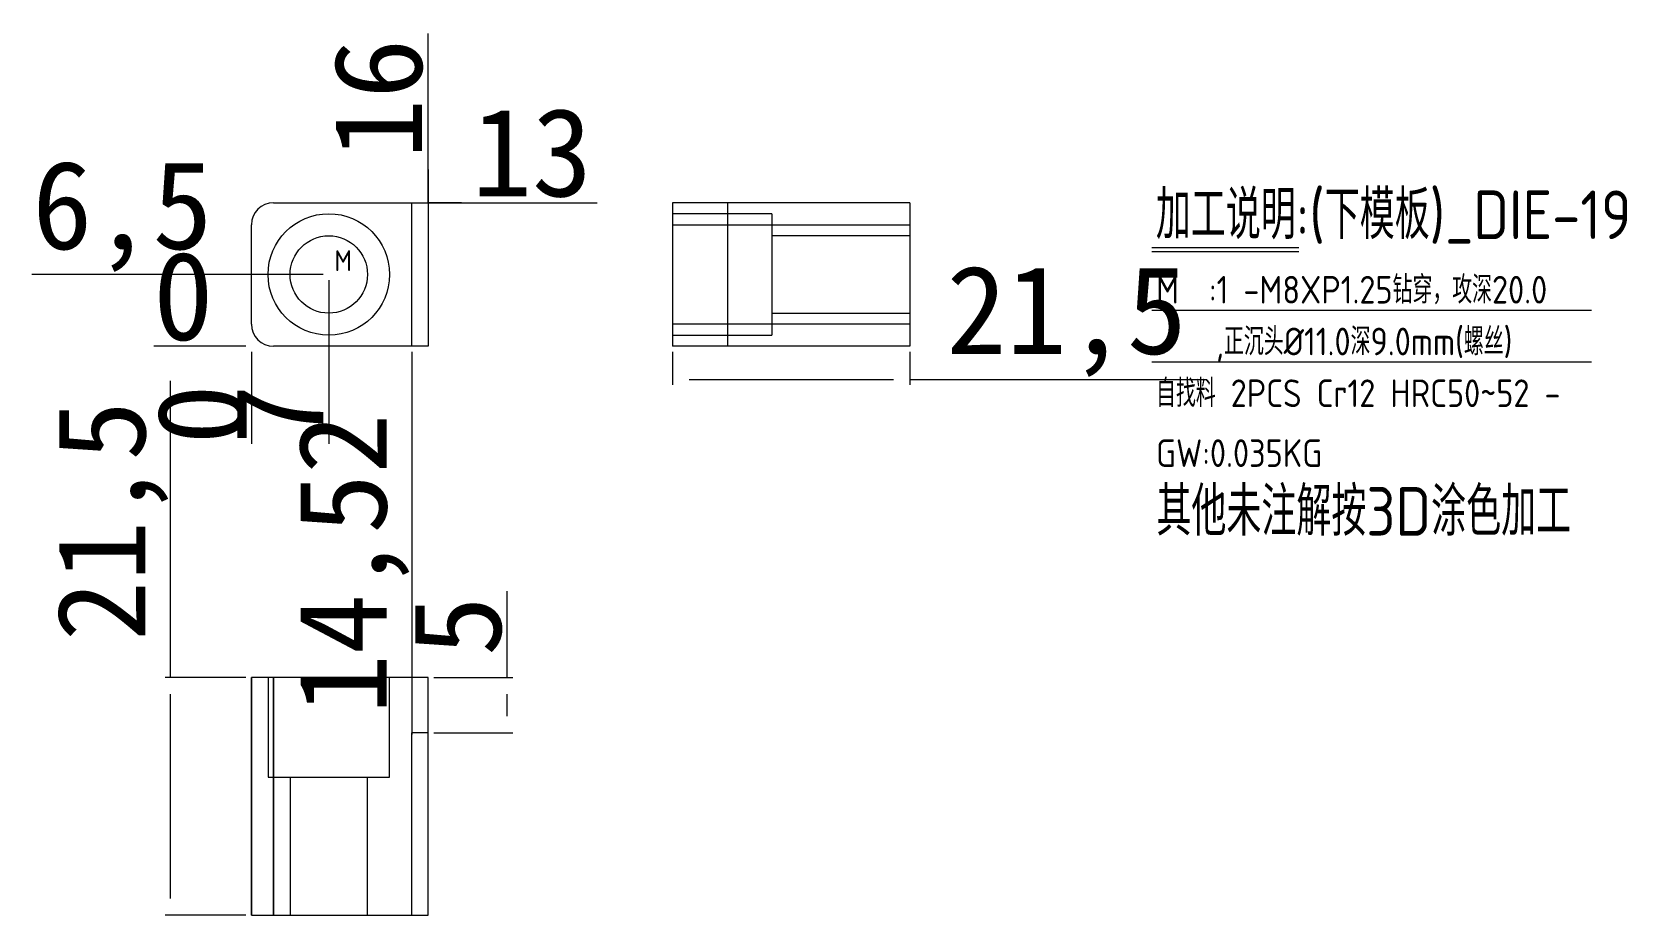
# Model space of a CAD drawing. Header units: millimetres. Extents: x 27739 to 27883, y 44742 to 44822.
import ezdxf

# ---------------------------------------------------------------- set-up
doc = ezdxf.new("R2010")
doc.units = ezdxf.units.MM
doc.linetypes.add('DASHED', pattern=[0])
doc.layers.add('DIE', color=7, linetype='Continuous', true_color=0xffffff)
doc.layers.add('dim', color=4, linetype='Continuous')
doc.layers.add('dim_temp', color=161, linetype='Continuous', lineweight=9)
doc.styles.add('_PUG_ERP', font='txt')
doc.styles.add('gbenor', font='gbenor.shx', dxfattribs={"bigfont": 'gbcbig'})
doc.dimstyles.new('_PUG_ERP', dxfattribs={"dimtxt": 8, "dimasz": 1.5, "dimexe": 0.5, "dimexo": 0.5, "dimgap": 0.5, "dimtad": 1, "dimtxsty": '_PUG_ERP', "dimblk": 'CLOSEDBLANK', "dimcen": 0, "dimclrd": 4, "dimclre": 4, "dimclrt": 3, "dimazin": 3, "dimtfac": 1, "dimtmove": 0, "dimatfit": 3, "dimldrblk": 'CLOSEDBLANK', "dimlwd": 9, "dimlwe": 9})

# ---------------------------------------------------------------- blocks, each defined once
blk = doc.blocks.new('*D1266')
at = {"layer": 'Defpoints', "color": 0}
for p in [(27774.92, 44806.19), (27777.92, 44806.19), (27758.92, 44793.19)]:
    blk.add_point(p, dxfattribs=at)
at = {"layer": 'dim_temp', "color": 4, "lineweight": 9}
for p, q in [((27777.92, 44806.19), (27774.92, 44806.19)), ((27774.92, 44806.19), (27790.23, 44806.19)), ((27775.42, 44806.19), (27777.92, 44806.19))]:
    blk.add_line(p, q, dxfattribs=at)
at = {"layer": 'dim_temp', "color": 3, "lineweight": 18, "insert": (27784.32, 44810.69), "char_height": 8, "attachment_point": 5, "style": '_PUG_ERP'}
blk.add_mtext('13', dxfattribs=at)
blk = doc.blocks.new('_ClosedBlank')
blk = doc.blocks.new('*D1267')
at = {"layer": 'Defpoints', "color": 0}
for p in [(27755.92, 44793.19), (27758.92, 44793.19), (27758.92, 44793.19)]:
    blk.add_point(p, dxfattribs=at)
at = {"layer": 'dim_temp', "color": 4, "lineweight": 9}
blk.add_line((27758.42, 44793.19), (27750.08, 44793.19), dxfattribs=at)
at = {"layer": 'dim_temp', "color": 3, "lineweight": 18, "insert": (27752.75, 44797.69), "char_height": 8, "attachment_point": 5, "style": '_PUG_ERP'}
blk.add_mtext('0', dxfattribs=at)
blk = doc.blocks.new('*D1268')
at = {"layer": 'Defpoints', "color": 0}
for p in [(27755.92, 44799.69), (27765.92, 44799.69), (27758.92, 44793.19)]:
    blk.add_point(p, dxfattribs=at)
at = {"layer": 'dim_temp', "color": 4, "lineweight": 9}
for p, q in [((27758.92, 44799.69), (27739.04, 44799.69)), ((27761.92, 44799.69), (27758.92, 44799.69)), ((27765.42, 44799.69), (27761.92, 44799.69))]:
    blk.add_line(p, q, dxfattribs=at)
at = {"layer": 'dim_temp', "color": 3, "lineweight": 18, "insert": (27747.23, 44804.95), "char_height": 8, "attachment_point": 5, "style": '_PUG_ERP'}
blk.add_mtext('6,5', dxfattribs=at)
blk = doc.blocks.new('*D1269')
at = {"layer": 'Defpoints', "color": 0}
for p in [(27765.92, 44799.69), (27758.92, 44793.19), (27765.92, 44790.19)]:
    blk.add_point(p, dxfattribs=at)
at = {"layer": 'dim_temp', "color": 4, "lineweight": 9}
for p, q in [((27765.92, 44799.19), (27765.92, 44796.19)), ((27765.92, 44796.19), (27765.92, 44793.19)), ((27765.92, 44793.19), (27765.92, 44784.36))]:
    blk.add_line(p, q, dxfattribs=at)
at = {"layer": 'dim_temp', "color": 3, "lineweight": 18, "insert": (27761.42, 44787.02), "char_height": 8, "attachment_point": 5, "rotation": 90, "style": '_PUG_ERP'}
blk.add_mtext('7', dxfattribs=at)
blk = doc.blocks.new('*D1270')
at = {"layer": 'Defpoints', "color": 0}
for p in [(27758.92, 44793.19), (27758.92, 44793.19), (27758.92, 44790.19)]:
    blk.add_point(p, dxfattribs=at)
at = {"layer": 'dim_temp', "color": 4, "lineweight": 9}
blk.add_line((27758.92, 44792.69), (27758.92, 44784.36), dxfattribs=at)
at = {"layer": 'dim_temp', "color": 3, "lineweight": 18, "insert": (27754.42, 44787.02), "char_height": 8, "attachment_point": 5, "rotation": 90, "style": '_PUG_ERP'}
blk.add_mtext('0', dxfattribs=at)
blk = doc.blocks.new('*D1271')
at = {"layer": 'Defpoints', "color": 0}
for p in [(27774.92, 44809.19), (27774.92, 44806.19), (27758.92, 44793.19)]:
    blk.add_point(p, dxfattribs=at)
at = {"layer": 'dim_temp', "color": 4, "lineweight": 9}
for p, q in [((27774.92, 44806.19), (27774.92, 44821.5)), ((27774.92, 44806.69), (27774.92, 44809.19)), ((27774.92, 44809.19), (27774.92, 44806.19))]:
    blk.add_line(p, q, dxfattribs=at)
at = {"layer": 'dim_temp', "color": 3, "lineweight": 18, "insert": (27770.42, 44815.6), "char_height": 8, "attachment_point": 5, "rotation": 90, "style": '_PUG_ERP'}
blk.add_mtext('16', dxfattribs=at)
blk = doc.blocks.new('*D1272')
at = {"layer": 'Defpoints', "color": 0}
for p in [(27797.04, 44793.19), (27818.54, 44793.19), (27818.54, 44790.19)]:
    blk.add_point(p, dxfattribs=at)
at = {"layer": 'dim_temp', "color": 4, "lineweight": 9}
for p, q in [((27797.04, 44792.69), (27797.04, 44789.69)), ((27818.54, 44792.69), (27818.54, 44789.69)), ((27798.54, 44790.19), (27817.04, 44790.19)), ((27818.54, 44790.19), (27845.42, 44790.19))]:
    blk.add_line(p, q, dxfattribs=at)
at = {"layer": 'dim_temp', "color": 3, "lineweight": 18, "insert": (27832.73, 44795.45), "char_height": 8, "attachment_point": 5, "style": '_PUG_ERP'}
blk.add_mtext('21,5', dxfattribs=at)
blk = doc.blocks.new('*D1273')
at = {"layer": 'Defpoints', "color": 0}
for p in [(27751.6, 44763.19), (27758.92, 44763.19), (27758.92, 44741.69)]:
    blk.add_point(p, dxfattribs=at)
at = {"layer": 'dim_temp', "color": 4, "lineweight": 9}
for p, q in [((27751.6, 44763.19), (27751.6, 44790.07)), ((27758.42, 44763.19), (27751.1, 44763.19)), ((27751.6, 44743.19), (27751.6, 44761.69)), ((27758.42, 44741.69), (27751.1, 44741.69))]:
    blk.add_line(p, q, dxfattribs=at)
at = {"layer": 'dim_temp', "color": 3, "lineweight": 18, "insert": (27746.34, 44777.38), "char_height": 8, "attachment_point": 5, "rotation": 90, "style": '_PUG_ERP'}
blk.add_mtext('21,5', dxfattribs=at)
blk = doc.blocks.new('*D1274')
at = {"layer": 'Defpoints', "color": 0}
for p in [(27774.92, 44763.19), (27782.08, 44763.19), (27774.92, 44758.19)]:
    blk.add_point(p, dxfattribs=at)
at = {"layer": 'dim_temp', "color": 4, "lineweight": 9}
for p, q in [((27782.08, 44763.19), (27782.08, 44771.02)), ((27775.42, 44763.19), (27782.58, 44763.19)), ((27782.08, 44759.69), (27782.08, 44761.69)), ((27775.42, 44758.19), (27782.58, 44758.19))]:
    blk.add_line(p, q, dxfattribs=at)
at = {"layer": 'dim_temp', "color": 3, "lineweight": 18, "insert": (27777.58, 44767.86), "char_height": 8, "attachment_point": 5, "rotation": 90, "style": '_PUG_ERP'}
blk.add_mtext('5', dxfattribs=at)
blk = doc.blocks.new('*D1275')
at = {"layer": 'Defpoints', "color": 0}
for p in [(27758.92, 44793.19), (27773.44, 44793.19), (27773.44, 44789.41)]:
    blk.add_point(p, dxfattribs=at)
at = {"layer": 'dim_temp', "color": 4, "lineweight": 9}
blk.add_line((27773.44, 44792.69), (27773.44, 44758.05), dxfattribs=at)
at = {"layer": 'dim_temp', "color": 3, "lineweight": 18, "insert": (27768.18, 44773.48), "char_height": 8, "attachment_point": 5, "rotation": 90, "style": '_PUG_ERP'}
blk.add_mtext('14,52', dxfattribs=at)

msp = doc.modelspace()

# ---------------------------------------------------------------- linework, layer by layer
at = {"layer": 'DIE', "color": 21, "linetype": 'Continuous', "lineweight": 18}
for p, q in [((27760.918, 44806.191), (27774.918, 44806.191)), ((27774.918, 44806.191), (27774.918, 44793.191)), ((27797.041, 44806.191), (27797.041, 44793.191)), ((27802.041, 44806.191), (27797.041, 44806.191)), ((27818.541, 44806.191), (27802.041, 44806.191)), ((27802.041, 44793.191), (27802.041, 44806.191)), ((27818.541, 44806.191), (27818.541, 44793.191)), ((27758.918, 44795.191), (27758.918, 44804.191)), ((27774.918, 44793.191), (27760.918, 44793.191)), ((27802.041, 44793.191), (27797.041, 44793.191)), ((27818.541, 44793.191), (27802.041, 44793.191)), ((27760.918, 44763.191), (27758.918, 44763.191)), ((27758.918, 44741.691), (27758.918, 44763.191)), ((27774.918, 44763.191), (27760.918, 44763.191)), ((27774.918, 44758.191), (27774.918, 44763.191)), ((27773.438, 44741.691), (27773.438, 44758.191)), ((27774.918, 44758.191), (27773.438, 44758.191)), ((27758.918, 44741.691), (27760.918, 44741.691)), ((27760.918, 44741.691), (27773.438, 44741.691))]:
    msp.add_line(p, q, dxfattribs=at)
at = {"layer": 'DIE', "color": 21, "linetype": 'DASHED', "lineweight": 13, "ltscale": 0.126731}
msp.add_line((27773.438, 44793.191), (27773.438, 44806.191), dxfattribs=at)
at = {"layer": 'DIE', "color": 31, "linetype": 'DASHED', "lineweight": 13, "ltscale": 0.126731}
for p, q in [((27806.041, 44805.191), (27797.041, 44805.191)), ((27806.041, 44805.191), (27806.041, 44794.191)), ((27818.541, 44803.194), (27806.041, 44803.194)), ((27806.041, 44796.187), (27818.541, 44796.187)), ((27797.041, 44794.191), (27806.041, 44794.191)), ((27760.418, 44763.191), (27760.418, 44754.191)), ((27771.418, 44754.191), (27771.418, 44763.191)), ((27760.418, 44754.191), (27771.418, 44754.191)), ((27762.415, 44754.191), (27762.415, 44741.691)), ((27769.422, 44741.691), (27769.422, 44754.191))]:
    msp.add_line(p, q, dxfattribs=at)
at = {"layer": 'DIE', "color": 155, "linetype": 'DASHED', "lineweight": 13, "ltscale": 0.126731}
for p, q in [((27797.041, 44804.191), (27818.541, 44804.191)), ((27818.541, 44795.191), (27797.041, 44795.191)), ((27760.918, 44741.691), (27760.918, 44763.191))]:
    msp.add_line(p, q, dxfattribs=at)
at = {"layer": 'DIE', "color": 155, "linetype": 'Continuous', "lineweight": 18}
msp.add_line((27760.918, 44763.191), (27760.918, 44741.691), dxfattribs=at)
at = {"layer": 'DIE', "color": 42, "linetype": 'Continuous', "lineweight": 18}
for radius in [5.5, 3.503]:
    msp.add_circle((27765.918, 44799.691), radius, dxfattribs=at)
at = {"layer": 'DIE', "color": 21, "linetype": 'Continuous', "lineweight": 18}
for centre, start, end in [((27760.918, 44804.191), 90, 180), ((27760.918, 44795.191), 180, 270)]:
    msp.add_arc(centre, 2, start, end, dxfattribs=at)
at = {"layer": 'dim', "color": 8, "linetype": 'Continuous', "lineweight": 18}
for p, q in [((27840.447, 44802.136), (27853.752, 44802.136)), ((27840.447, 44801.768), (27853.752, 44801.768)), ((27840.447, 44796.468), (27880.253, 44796.468)), ((27840.447, 44791.782), (27880.253, 44791.782))]:
    msp.add_line(p, q, dxfattribs=at)
at = {"layer": 'dim', "color": 252, "linetype": 'DASHED', "lineweight": 18, "ltscale": 0.126731}
msp.add_lwpolyline([(27758.918, 44741.691), (27774.918, 44741.691), (27774.918, 44763.191), (27758.918, 44763.191)], close=True, dxfattribs=at)

# ---------------------------------------------------------------- texts
at = {"layer": 'dim', "color": 4, "lineweight": 18, "style": 'gbenor'}
for s, height, p in [('加工说明:(下模板)_DIE-19', 4.4, (27840.804, 44802.898)), ('M', 1.9, (27766.433, 44799.995)), ('M  :1 -M8XP1.25钻穿，攻深20.0', 2.5, (27840.822, 44797.06)), ('    ,正沉头%%c11.0深9.0mm(螺丝)', 2.5, (27840.822, 44792.374)), ('自找料 2PCS Cr12 HRC50~52 - ', 2.5, (27840.822, 44787.688)), ('GW:0.035KG ', 2.5, (27840.822, 44782.265))]:
    msp.add_text(s, height=height, dxfattribs=at).set_placement(p)
at = {"layer": 'dim', "color": 21, "lineweight": 18, "style": 'gbenor'}
msp.add_text('其他未注解按3D涂色加工', height=4.4, dxfattribs=at).set_placement((27840.855, 44776.041))

# ---------------------------------------------------------------- dimensions: what is measured, and where the dimension line sits
at = {"layer": 'dim_temp', "lineweight": 18}
for feature_location, offset, dtype, origin, picture, middle in [((27774.918, 44806.191), (0, 3), 1, (27758.918, 44793.191), '*D1271', (27770.418, 44815.596)), ((27774.918, 44806.191), (3, 0), 0, (27758.918, 44793.191), '*D1266', (27784.323, 44810.691)), ((27765.918, 44799.691), (-10, 0), 0, (27758.918, 44793.191), '*D1268', (27747.228, 44804.953)), ((27758.918029033, 44793.190782812), (-3, 0), 0, (27758.918029033, 44793.190782812), '*D1267', (27752.751362367, 44797.690782812)), ((27765.918, 44799.691), (0, -9.5), 1, (27758.918, 44793.191), '*D1269', (27761.418, 44787.024)), ((27758.918029033, 44793.190782812), (0, -3), 1, (27758.918029033, 44793.190782812), '*D1270', (27754.418029033, 44787.024116145)), ((27773.438, 44793.191), (0, -3.783), 1, (27758.918, 44793.191), '*D1275', (27768.176, 44773.48))]:
    dim = msp.add_ordinate_dim(feature_location=feature_location, offset=offset, dtype=dtype, origin=origin, dimstyle='_PUG_ERP', dxfattribs=at)
    dim.commit()
    dim.dimension.update_dxf_attribs({"geometry": picture, "text_midpoint": middle})
dim = msp.add_linear_dim(base=(27818.541, 44790.191), p1=(27797.041, 44793.191), p2=(27818.541, 44793.191), dimstyle='_PUG_ERP', dxfattribs=at)
dim.commit()
dim.dimension.update_dxf_attribs({"geometry": '*D1272', "text_midpoint": (27832.732, 44795.453)})
for base, p1, p2, picture, middle in [((27751.604, 44763.191), (27758.918, 44741.691), (27758.918, 44763.191), '*D1273', (27746.342, 44777.381)), ((27782.084, 44763.191), (27774.918, 44758.191), (27774.918, 44763.191), '*D1274', (27777.584, 44767.857))]:
    dim = msp.add_linear_dim(base=base, p1=p1, p2=p2, angle=90, dimstyle='_PUG_ERP', dxfattribs=at)
    dim.commit()
    dim.dimension.update_dxf_attribs({"geometry": picture, "text_midpoint": middle})

doc.saveas('drawing.dxf')
